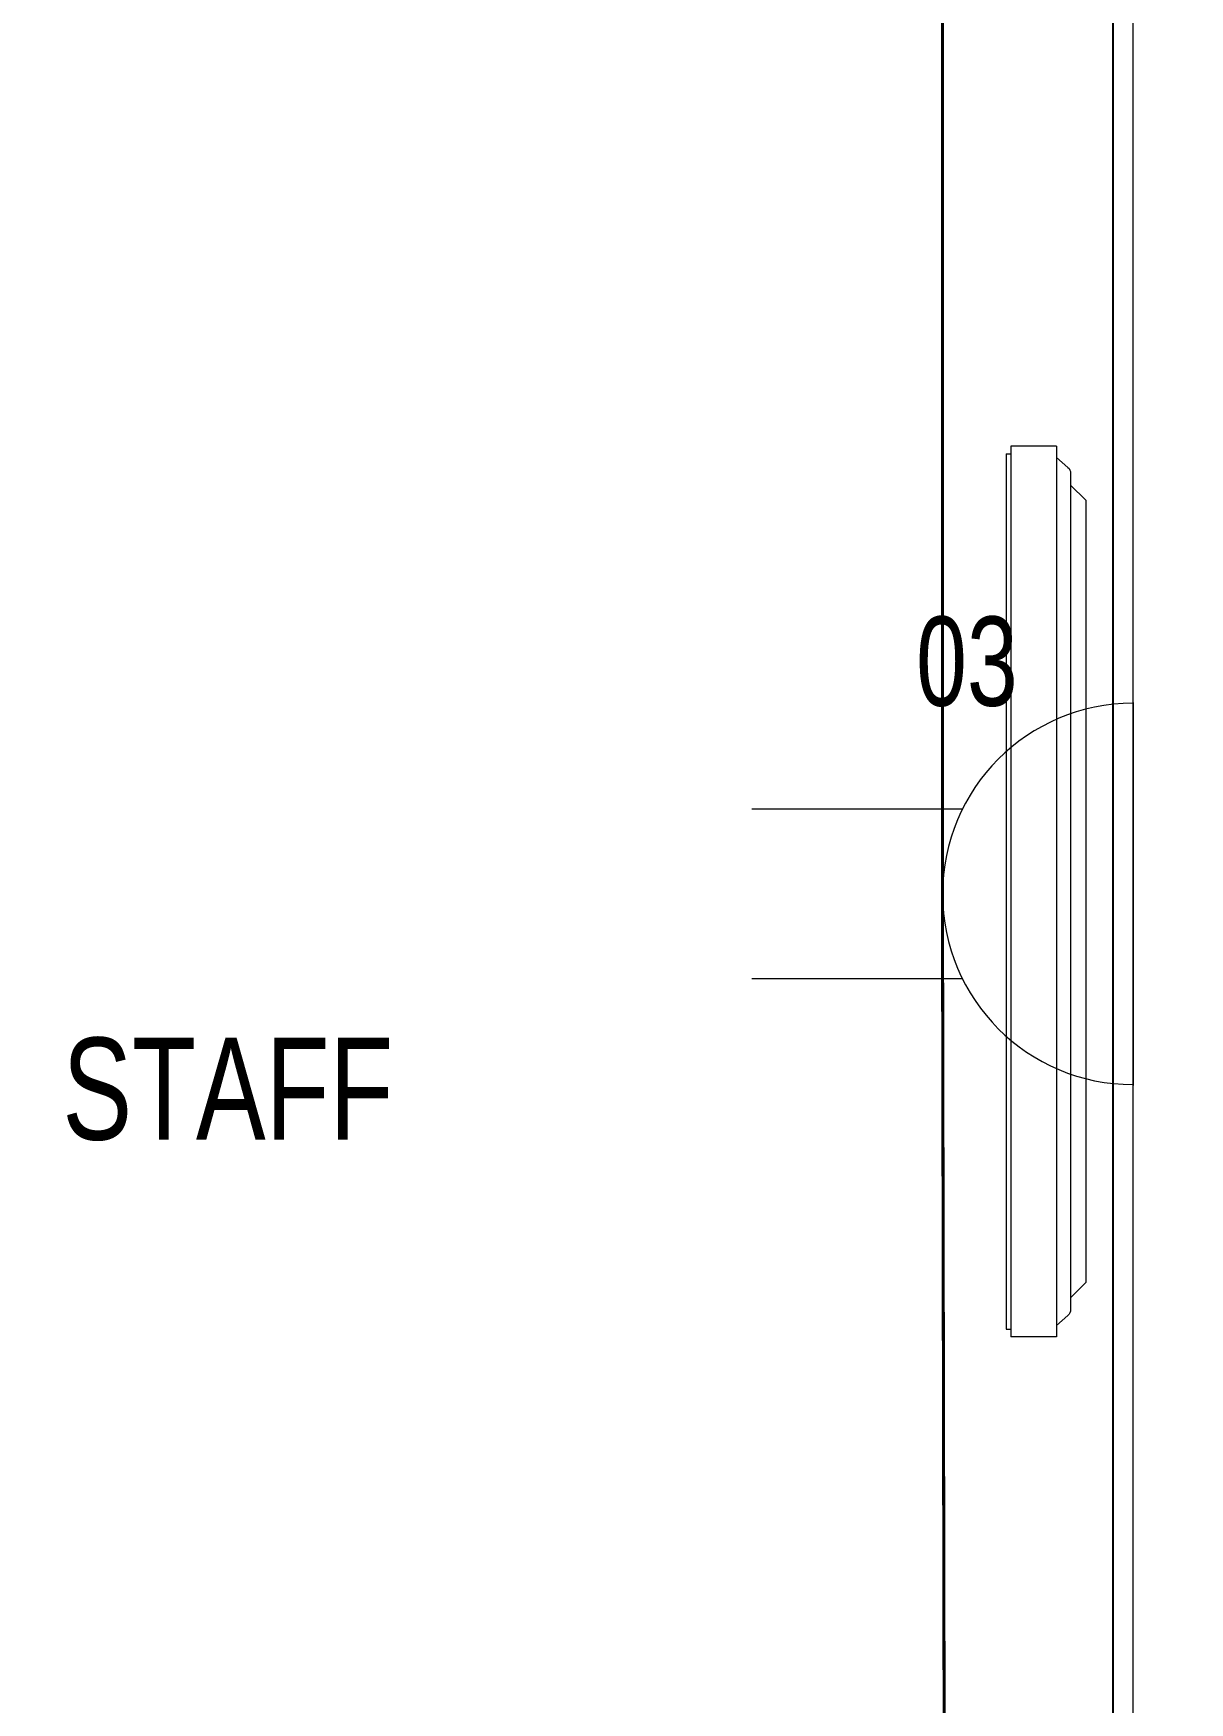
# Model space of a CAD drawing. Header units: metres. Extents: x 75097 to 220695, y -1557923 to -1361206.
# Drawn here: x 113954 to 115088, y -1431754 to -1430117 of the extents above; entities that cross this region are included whole.
import ezdxf

# ---------------------------------------------------------------- set-up
doc = ezdxf.new("R2010")
doc.units = ezdxf.units.M
doc.layers.get('0').update_dxf_attribs({"lineweight": 0})
for name, color, linetype, lineweight in [('A-100 - Copy$0$72_EGR_BASE_TEXT', 8, 'Continuous', 0), ('A-100 - Copy$0$Medical Equipment and Furniture', 8, 'Continuous', 0), ('A-100 - Copy$0$Walls', 8, 'Continuous', 0)]:
    doc.layers.add(name, color=color, linetype=linetype, lineweight=lineweight)
doc.layers.add('A-100 - Copy$0$axes', color=8, linetype='Continuous')
doc.layers.add('E-POWR', color=7, linetype='Continuous', lineweight=9, true_color=0x4e7e3e)
doc.layers.add('E-PW', color=7, linetype='Continuous', lineweight=9, true_color=0x4e7e3e)
doc.styles.add('A-100 - Copy$0$X3G_ENTITY_257CFD', font='swisscl.ttf', dxfattribs={"height": 200})
doc.styles.add('A-100 - Copy$0$X3G_ENTITY_2587EA', font='swisscl.ttf', dxfattribs={"height": 200})

# ---------------------------------------------------------------- blocks, each defined once
blk = doc.blocks.new('GI-041_dwg_E-SKT2-3902840-GI-041')
at = {"layer": 'E-POWR'}
blk.add_line((0.1982, 0), (-0.1982, 0), dxfattribs=at)
at = {"layer": 'E-PW'}
for p, q in [((-0.0879, 0.1765), (-0.0879, 0.3944)), ((0.0878, 0.1766), (0.0878, 0.3944)), ((-0.1466, 0), (0.1466, 0))]:
    blk.add_line(p, q, dxfattribs=at)
blk.add_arc((0, 0), 0.1972, 0.0142, 180.0142, dxfattribs=at)
blk = doc.blocks.new('A-100 - Copy$0$DM15862C-P')
for p, q in [((-0.3835, 0), (-0.3983, -0.0149)), ((0.3835, 0), (-0.3835, 0)), ((0.3835, 0), (0.3983, -0.0149)), ((0.41, -0.0149), (-0.4099, -0.0149)), ((-0.4367, -0.0287), (-0.4367, -0.0734)), ((0.4365, -0.0287), (-0.4367, -0.0287)), ((-0.4157, -0.0175), (-0.4256, -0.0287)), ((0.4157, -0.0175), (0.4254, -0.0287)), ((0.4365, -0.0287), (0.4365, -0.0734)), ((0.4365, -0.0734), (-0.4367, -0.0734)), ((-0.4291, -0.078), (-0.4291, -0.0734)), ((0.429, -0.078), (-0.4291, -0.078)), ((0.429, -0.078), (0.429, -0.0734))]:
    blk.add_line(p, q)
for points in [[(-0.4099, -0.0149), (-0.4121, -0.0149), (-0.4141, -0.0158), (-0.4157, -0.0175)], [(0.4157, -0.0175), (0.4141, -0.0158), (0.4121, -0.0149), (0.41, -0.0149)]]:
    blk.add_open_spline(points, degree=3)
blk = doc.blocks.new('A-100 - Copy')
at = {"layer": 'A-100 - Copy$0$axes'}
blk.add_line((115013.3, -1477297.4, 0), (115013.3, -1366771.9, 0), dxfattribs=at)
at = {"layer": 'A-100 - Copy$0$Walls'}
blk.add_line((115032.9, -1433372.7, 2.4), (115032.9, -1429852.7, 2.4), dxfattribs=at)
at = {"layer": 'A-100 - Copy$0$Medical Equipment and Furniture', "xscale": -1000, "yscale": 1000, "zscale": 1000, "rotation": 270}
blk.add_blockref('A-100 - Copy$0$DM15862C-P', (114986.5, -1430958.4, 2.4), dxfattribs=at)
at = {"layer": 'A-100 - Copy$0$72_EGR_BASE_TEXT', "insert": (114145.1, -1431101.8, 2.4), "char_height": 100, "attachment_point": 2, "style": 'A-100 - Copy$0$X3G_ENTITY_2587EA'}
blk.add_mtext('STAFF', dxfattribs=at)
at = {"layer": 'A-100 - Copy$0$Medical Equipment and Furniture', "insert": (114870, -1430689, 2.4), "char_height": 87.47, "attachment_point": 2, "style": 'A-100 - Copy$0$X3G_ENTITY_257CFD'}
blk.add_mtext('03', dxfattribs=at)

msp = doc.modelspace()

# ---------------------------------------------------------------- linework, layer by layer
at = {"layer": 'E-POWR', "const_width": 3}
msp.add_lwpolyline([(112365.9, -1430037.3), (112493.4, -1430037.3), (112493.4, -1430608.7), (112494.9, -1430836.1), (112977.7, -1430836.1), (112968.6, -1431899.7), (112968.6, -1433418.1), (114410.3, -1433418.1), (114848.3, -1433418.1), (114848.3, -1432095.8), (114846, -1430960.9), (114846.2, -1429538.3), (115190.4, -1429538.3)], dxfattribs=at)

# ---------------------------------------------------------------- block references
at = {"layer": 'E-POWR', "color": 85, "extrusion": (0, 0, -1), "xscale": -947.6469886575186, "yscale": 947.6469886575187, "zscale": -947.6469886575186, "rotation": 269.9998147595659}
msp.add_blockref('GI-041_dwg_E-SKT2-3902840-GI-041', (-115032.9, -1430960.9, -2.4), dxfattribs=at)

# ---------------------------------------------------------------- next in the draw order: block references
msp.add_blockref('A-100 - Copy', (0, 0))

doc.saveas('drawing.dxf')
